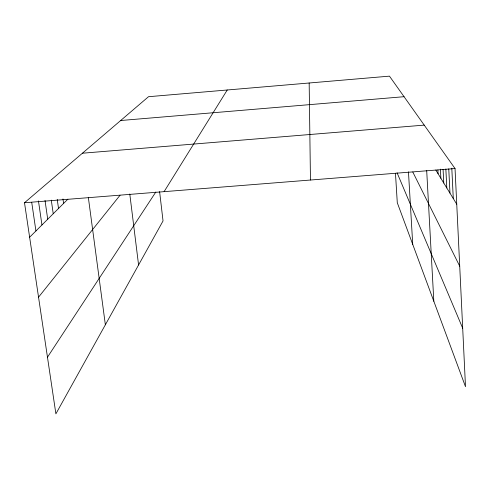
<?xml version="1.0" encoding="UTF-8"?>
<svg xmlns="http://www.w3.org/2000/svg" width="490" height="490" viewBox="0 0 490 490"><rect width="100%" height="100%" fill="white"/><g stroke="black" fill="none" stroke-linecap="round" stroke-linejoin="round"><path stroke-width="0.73" d="M164.095 191.657L227.25 89.989M47.469 357.21L155.851 191.982M38.539 297.179L120.05 195.234M29.627 237.221L67.92 199.124M159.605 191.602L163.035 220.929L55.891 413.854L24.5 202.75L148.513 96.708L389.464 76.146L455.038 168.542L465.5 386.696L397.286 202.738L395.467 173.295M120.675 120.516L404.048 96.702M82.43 153.217L424.218 125.115M24.5 202.75L455.038 168.542M435.812 170.036L456.747 204.208M412.782 171.978L459.724 266.193M397.084 172.811L462.695 328.214M31.74 202.468L35.929 230.955M38.459 200.943L41.95 224.959M45.013 200.422L47.714 219.226M51.297 200.153L53.232 213.738M62.971 198.971L63.596 203.43M57.238 199.381L58.518 208.477M88.323 197.292L105.362 324.778M129.783 193.985L138.578 264.974M408.464 171.837L412.727 244.388M426.686 170.404L433.822 301.27M437.901 170.024L438.091 173.76M443.076 169.338L443.769 183.027M440.4 169.142L440.871 178.293M451.805 168.217L453.281 198.542M448.767 168.872L449.967 193.133M445.851 168.995L446.8 187.97M309.166 83L310.458 180.032"/></g></svg>
